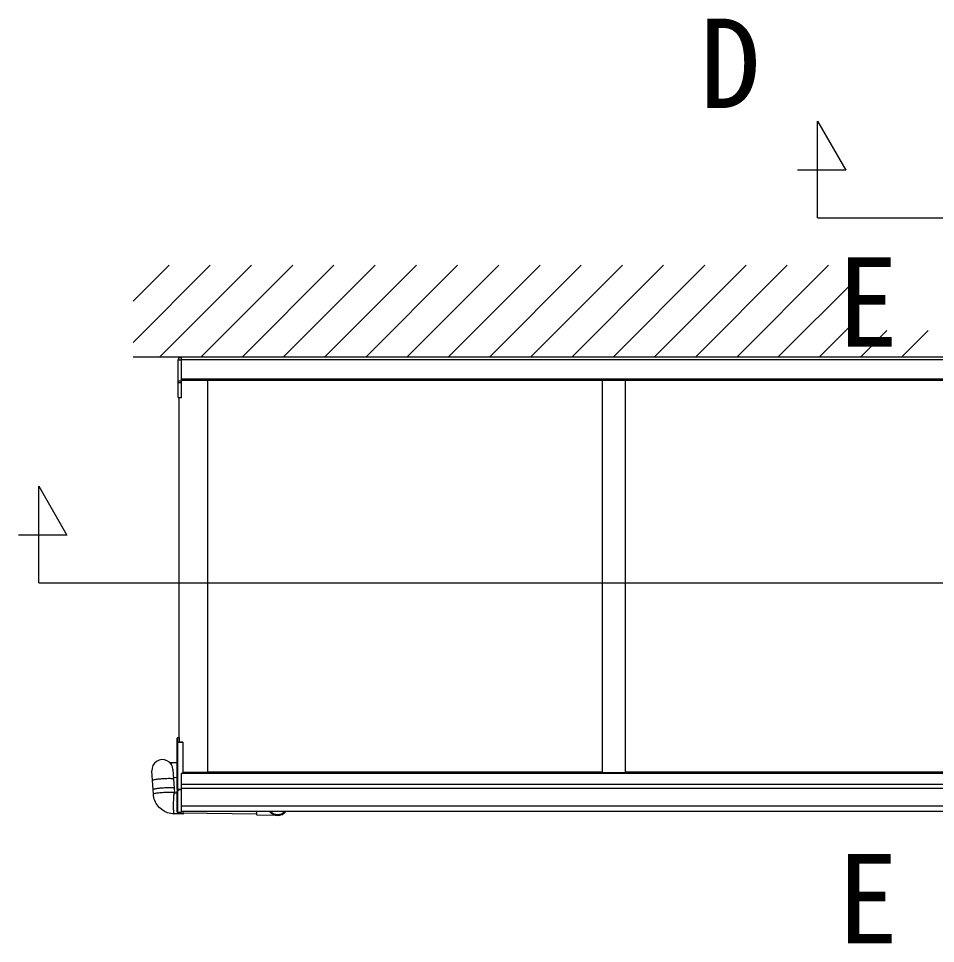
# Model space of a CAD drawing. Units: millimetres, scale not verified. Extents: x -875 to 875, y -1304 to 1297.
# Drawn here: x -670.5 to -570.6, y 953.4 to 1054.2 of the extents above; entities that cross this region are included whole.
import ezdxf
from ezdxf.enums import TextEntityAlignment as Align

# ---------------------------------------------------------------- set-up
doc = ezdxf.new("R2010")
doc.units = ezdxf.units.MM
doc.header["$LTSCALE"] = 8
for name, color, linetype in [('0-2_USER1', 3, 'Continuous'), ('0-5_YKK_12', 2, 'Continuous'), ('0-7_YKK_A1', 4, 'Continuous')]:
    doc.layers.add(name, color=color, linetype=linetype)
doc.styles.add('ＭＳ ゴシック', font='')
doc.styles.get('ＭＳ ゴシック').set_extended_font_data('MS Gothic')

msp = doc.modelspace()

# ---------------------------------------------------------------- linework, layer by layer
at = {"layer": '0-5_YKK_12'}
for points in [[(-583.432, 1032.482), (-583.432, 1042.984), (-580.361, 1037.665), (-585.636, 1037.665)], [(-583.432, 1032.482), (-545.097, 1032.482), (-545.097, 1042.984), (-548.168, 1037.665), (-542.892, 1037.665)], [(-668.28, 992.72), (-668.28, 1003.222), (-665.209, 997.903), (-670.485, 997.903)], [(-668.28, 992.72), (-545.097, 992.72), (-545.097, 1003.222), (-548.168, 997.903), (-542.892, 997.903)]]:
    msp.add_lwpolyline(points, dxfattribs=at)
at = {"layer": '0-7_YKK_A1'}
for p, q in [((-658, 1023.389), (-654.089, 1027.3)), ((-658, 1018.898), (-649.598, 1027.3)), ((-655.108, 1017.3), (-645.108, 1027.3)), ((-650.618, 1017.3), (-640.618, 1027.3)), ((-646.128, 1017.3), (-636.128, 1027.3)), ((-641.638, 1017.3), (-631.638, 1027.3)), ((-637.148, 1017.3), (-627.148, 1027.3)), ((-632.658, 1017.3), (-622.658, 1027.3)), ((-628.167, 1017.3), (-618.167, 1027.3)), ((-623.677, 1017.3), (-613.677, 1027.3)), ((-619.187, 1017.3), (-609.187, 1027.3)), ((-614.697, 1017.3), (-604.697, 1027.3)), ((-610.207, 1017.3), (-600.207, 1027.3)), ((-605.717, 1017.3), (-595.717, 1027.3)), ((-601.227, 1017.3), (-591.227, 1027.3)), ((-596.737, 1017.3), (-586.737, 1027.3)), ((-592.246, 1017.3), (-582.246, 1027.3)), ((-587.756, 1017.3), (-579.219, 1025.838)), ((-583.266, 1017.3), (-579.219, 1021.347)), ((-578.776, 1017.3), (-575.885, 1020.191)), ((-574.286, 1017.3), (-571.395, 1020.191)), ((-555.3, 1017.3), (-658, 1017.3)), ((-653.135, 1017), (-653.135, 1014.786)), ((-653.041, 1017), (-653.135, 1017)), ((-653.06, 1017.25), (-652.735, 1017.25)), ((-653.06, 1017.25), (-653.06, 1017)), ((-653.041, 1017), (-652.735, 1017)), ((-555.8, 1017.3), (-653, 1017.3)), ((-653, 1017.25), (-653, 1017.3)), ((-652.735, 1017), (-652.735, 1017.25)), ((-555.3, 1017), (-652.735, 1017)), ((-652.735, 1014.717), (-652.735, 1017)), ((-653.135, 1014.786), (-653.135, 1014.583)), ((-653.135, 1014.583), (-653.135, 1012.977)), ((-653.041, 1014.727), (-652.735, 1014.717)), ((-555.3, 1014.902), (-652.735, 1014.902)), ((-555.3, 1014.741), (-652.735, 1014.741)), ((-649.875, 972.061), (-649.875, 1014.741)), ((-606.875, 972.061), (-606.875, 1014.741)), ((-604.375, 972.061), (-604.375, 1014.741)), ((-652.735, 1012.937), (-652.735, 1014.514)), ((-652.735, 1012.855), (-653.042, 1012.877)), ((-653, 975.848), (-653, 1012.874)), ((-652.735, 1012.855), (-652.735, 1012.937)), ((-653.2, 975.288), (-653.2, 975.789)), ((-653.2, 970.234), (-653.2, 975.288)), ((-653, 975.848), (-653.153, 975.839)), ((-653.153, 975.839), (-653.153, 975.337)), ((-652.575, 975.308), (-653.153, 975.28)), ((-653.153, 975.28), (-653.153, 970.249)), ((-653, 975.848), (-653, 975.349)), ((-652.575, 975.37), (-653, 975.349)), ((-652.575, 975.37), (-652.575, 975.366)), ((-652.575, 975.308), (-652.575, 971.934)), ((-653.85, 973.1), (-653.85, 972.948)), ((-653.66, 972.378), (-653.593, 971.331)), ((-655.888, 971.182), (-655.956, 972.23)), ((-653.2, 971.481), (-653.595, 971.493)), ((-653.593, 971.331), (-653.528, 970.336)), ((-652.694, 971.935), (-652.75, 971.935)), ((-649.875, 972.061), (-652.575, 972.061)), ((-467.675, 971.944), (-652.575, 971.944)), ((-606.875, 972.103), (-649.875, 972.103)), ((-606.875, 972.061), (-604.375, 972.061)), ((-561.375, 972.103), (-604.375, 972.103)), ((-655.823, 970.188), (-655.888, 971.182)), ((-653.528, 970.336), (-653.497, 969.851)), ((-653.153, 970.249), (-652.75, 970.225)), ((-467.5, 970.75), (-652.75, 970.75)), ((-467.5, 970.3), (-652.75, 970.3)), ((-655.791, 969.691), (-655.823, 970.188)), ((-653.508, 969.851), (-653.2, 969.846)), ((-653.2, 970.062), (-653.2, 970.063)), ((-653.2, 967.758), (-653.2, 970.062)), ((-653.177, 970.088), (-653.173, 970.088)), ((-652.75, 970.183), (-653.176, 970.209)), ((-653.153, 970.034), (-653.153, 967.749)), ((-653.15, 970.113), (-653.15, 970.184)), ((-652.75, 970.142), (-653.103, 970.164)), ((-653.103, 970.164), (-653.103, 970.104)), ((-652.75, 970.225), (-652.75, 970.183)), ((-652.75, 970.183), (-652.75, 970.142)), ((-652.75, 970.142), (-652.75, 967.725)), ((-467.5, 968.4), (-652.75, 968.4)), ((-652.548, 967.536), (-653.544, 967.551)), ((-653.153, 967.749), (-652.75, 967.725)), ((-652.75, 967.683), (-653.153, 967.708)), ((-467.5, 967.8), (-652.75, 967.8)), ((-652.75, 967.725), (-652.75, 967.683)), ((-644.554, 967.511), (-652.565, 967.636)), ((-642.276, 967.384), (-644.517, 967.419))]:
    msp.add_line(p, q, dxfattribs=at)
for points in [[(-653.041, 1014.525), (-652.735, 1014.514), (-652.735, 1014.717)], [(-653.153, 975.839), (-653, 975.849), (-653, 975.848)], [(-653.153, 975.337), (-652.575, 975.366), (-652.575, 975.308)], [(-653.2, 973.119), (-653.85, 973.1), (-653.974, 973.1)], [(-653.593, 971.331), (-653.595, 971.337), (-653.614, 971.348), (-653.651, 971.358), (-653.705, 971.366), (-653.775, 971.373), (-653.86, 971.377), (-653.959, 971.38), (-654.071, 971.381), (-654.193, 971.38), (-654.324, 971.377), (-654.461, 971.372), (-654.603, 971.365), (-654.747, 971.356), (-654.89, 971.346), (-655.032, 971.335), (-655.169, 971.322), (-655.299, 971.308), (-655.42, 971.294), (-655.53, 971.278), (-655.629, 971.263), (-655.713, 971.247), (-655.781, 971.232), (-655.834, 971.217), (-655.869, 971.202), (-655.886, 971.188), (-655.888, 971.182)], [(-652.575, 971.934), (-652.75, 971.936), (-652.75, 970.225)], [(-653.528, 970.336), (-653.531, 970.343), (-653.55, 970.354), (-653.586, 970.364), (-653.64, 970.372), (-653.71, 970.378), (-653.796, 970.383), (-653.895, 970.386), (-654.007, 970.387), (-654.129, 970.386), (-654.259, 970.382), (-654.397, 970.377), (-654.538, 970.371), (-654.682, 970.362), (-654.826, 970.352), (-654.968, 970.341), (-655.104, 970.328), (-655.234, 970.314), (-655.356, 970.299), (-655.466, 970.284), (-655.564, 970.269), (-655.648, 970.253), (-655.717, 970.238), (-655.769, 970.222), (-655.804, 970.208), (-655.822, 970.194), (-655.823, 970.188)], [(-653.528, 970.336), (-653.532, 970.344), (-653.554, 970.355), (-653.593, 970.365), (-653.649, 970.373), (-653.721, 970.379), (-653.809, 970.384), (-653.91, 970.386), (-654.023, 970.387), (-654.146, 970.385), (-654.278, 970.382), (-654.416, 970.377), (-654.558, 970.37), (-654.702, 970.361), (-654.846, 970.351), (-654.987, 970.339), (-655.123, 970.326), (-655.252, 970.312), (-655.372, 970.297), (-655.481, 970.282), (-655.577, 970.266), (-655.659, 970.251), (-655.725, 970.235), (-655.775, 970.22), (-655.808, 970.206), (-655.823, 970.192), (-655.823, 970.188)], [(-653.505, 969.851), (-653.522, 969.858), (-653.561, 969.868), (-653.617, 969.876), (-653.689, 969.882), (-653.777, 969.887), (-653.878, 969.889), (-653.991, 969.89), (-654.114, 969.888), (-654.246, 969.885), (-654.384, 969.88), (-654.526, 969.873), (-654.67, 969.864), (-654.814, 969.853), (-654.955, 969.842), (-655.091, 969.829), (-655.22, 969.815), (-655.339, 969.8), (-655.448, 969.785), (-655.545, 969.769), (-655.627, 969.754), (-655.693, 969.738), (-655.743, 969.723), (-655.776, 969.709), (-655.79, 969.695), (-655.791, 969.691)], [(-653.544, 967.551), (-653.723, 967.561), (-653.901, 967.585), (-654.077, 967.623), (-654.249, 967.674), (-654.416, 967.738), (-654.578, 967.816), (-654.733, 967.906), (-654.881, 968.008), (-655.02, 968.121), (-655.15, 968.245), (-655.27, 968.378), (-655.379, 968.521), (-655.476, 968.671), (-655.562, 968.829), (-655.634, 968.993), (-655.694, 969.162), (-655.74, 969.336), (-655.773, 969.512), (-655.791, 969.691)], [(-653.508, 969.851), (-653.513, 969.85), (-653.526, 969.834), (-653.538, 969.801), (-653.551, 969.751), (-653.563, 969.683), (-653.575, 969.601), (-653.586, 969.504), (-653.595, 969.394), (-653.604, 969.274), (-653.612, 969.144), (-653.618, 969.008), (-653.623, 968.867), (-653.626, 968.723), (-653.628, 968.578), (-653.628, 968.436), (-653.626, 968.298), (-653.623, 968.166), (-653.619, 968.043), (-653.613, 967.93), (-653.605, 967.829), (-653.596, 967.742), (-653.587, 967.67), (-653.576, 967.614), (-653.564, 967.576), (-653.552, 967.555), (-653.544, 967.551)], [(-653.15, 970.184), (-653.149, 970.184), (-653.146, 970.183), (-653.141, 970.18), (-653.134, 970.176), (-653.121, 970.168), (-653.113, 970.165), (-653.103, 970.164)], [(-652.608, 967.8), (-652.6, 967.726), (-652.591, 967.654), (-652.58, 967.599), (-652.568, 967.56), (-652.556, 967.539), (-652.544, 967.537), (-652.531, 967.552), (-652.518, 967.585), (-652.506, 967.635)], [(-652.596, 967.8), (-652.592, 967.763), (-652.582, 967.701), (-652.571, 967.656), (-652.56, 967.627), (-652.548, 967.616), (-652.536, 967.622), (-652.529, 967.635)], [(-644.585, 967.8), (-644.584, 967.781), (-644.577, 967.683), (-644.568, 967.598), (-644.558, 967.529), (-644.547, 967.476), (-644.535, 967.44), (-644.523, 967.421), (-644.517, 967.419)]]:
    msp.add_lwpolyline(points, dxfattribs=at)
for centre, radius, start, end in [((-653.035, 1012.977), 0.1, 180, 265.94713), ((-653.15, 975.789), 0.05, 93.5, 180), ((-653.15, 975.288), 0.0496, 93.03061, 179.59347), ((-653.164, 975.352), 0.0736, 240.61168, 278.4711), ((-652.854, 975.308), 0.301, 174.48476, 185.51524), ((-653.151, 975.839), 0.0025, 175.58742, 184.41258), ((-654.808, 972.304), 1.15, 3.70258, 183.70258), ((-653.175, 970.234), 0.0249, 180.92505, 266.32946), ((-653.175, 970.234), 0.025, 180, 266.5), ((-653.175, 970.063), 0.025, 93.5, 180), ((-653.175, 970.062), 0.0246, 93.52258, 179.29458), ((-653.166, 970.048), 0.0304, 107.23498, 165.58218), ((-653.101, 970.183), 0.158, 233.49421, 250.92343), ((-653.155, 970.08), 0.0204, 156.2705, 186.80453), ((-653.072, 970.102), 0.106, 193.30283, 220.02796), ((-653.175, 970.113), 0.025, 273.5, 0), ((-653.173, 970.185), 0.023, 356.95299, 68.92196), ((-653.178, 970.104), 0.075, 289.47122, 0), ((-653.114, 970.177), 0.0736, 240.61285, 278.46976), ((-653.291, 970.184), 0.19, 353.75453, 6.24547), ((-653.164, 967.822), 0.0736, 240.61299, 278.46979), ((-653.15, 967.758), 0.05, 180, 266.5), ((-652.965, 967.729), 0.19, 173.75452, 186.24548), ((-642.258, 968.529), 1.145, 219.53354, 269.10432), ((-642.258, 968.529), 1.067, 223.05825, 316.94175), ((-642.258, 968.523), 1.042, 223.94153, 316.05847), ((-642.258, 968.529), 1.145, 269.10432, 320.46646)]:
    msp.add_arc(centre, radius, start, end, dxfattribs=at)
for centre, major_axis, ratio, start_param, end_param in [((-653.035, 1014.786), (-0.1, 0), 0.581569, 0, 1.5097098), ((-653.035, 1014.583), (-0.1, 0), 0.581569, 0, 1.5097098), ((-653.15, 975.789), (-0.05, 0), 0.992404, 4.7734755, 6.2831853), ((-653.15, 970.258), (-0.0499, -0.0237), 0.118743, 0.0602149, 1.4533502), ((-653.15, 970.233), (-0.05, 0.0015), 0.086742, 0.0026728, 0.1192473), ((-653.15, 970.258), (0.0264, 0.0485), 0.026829, 3.1541311, 4.5472664), ((-653.15, 970.039), (-0.0498, 0.0236), 0.165777, 0.0782244, 0.5069713), ((-653.175, 970.038), (-0.0015, 0.05), 0.036248, 0.00111, 0.2322896), ((-653.15, 970.039), (-0.0262, 0.0484), 0.124546, 0.1732325, 0.6019794)]:
    msp.add_ellipse(centre, major_axis=major_axis, ratio=ratio, start_param=start_param, end_param=end_param, dxfattribs=at)

# ---------------------------------------------------------------- texts
at = {"layer": '0-2_USER1', "style": 'ＭＳ ゴシック'}
for s, p in [('D', (-596.285, 1041.5)), ('E', (-581.285, 1015.5)), ('E', (-581.285, 950.5))]:
    msp.add_text(s, height=9.751, dxfattribs=at).set_placement(p, align=Align.BOTTOM_LEFT)

doc.saveas('drawing.dxf')
